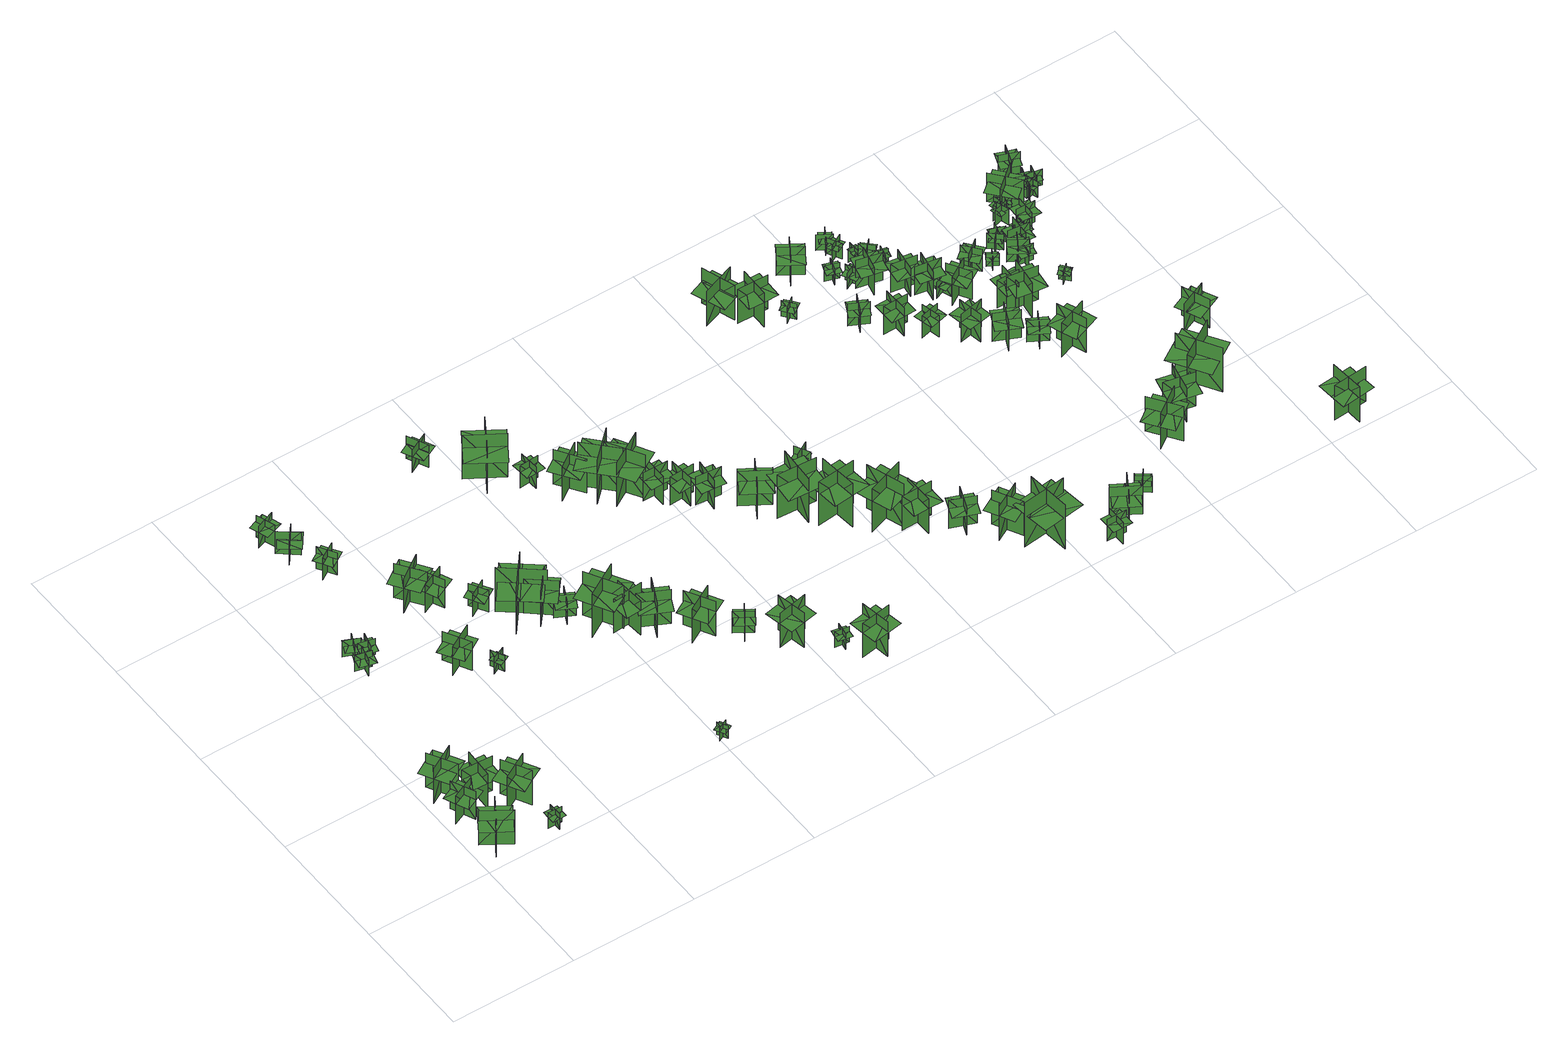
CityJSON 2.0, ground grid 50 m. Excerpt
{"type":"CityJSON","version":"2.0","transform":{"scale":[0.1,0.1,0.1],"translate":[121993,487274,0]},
"CityObjects":{
"tree1":{"type":"SolitaryVegetationObject","geometry":[{"type":"MultiSurface","lod":"1","boundaries":[[[0,1,2]],[[0,2,3]],[[4,5,6]],[[4,6,7]],[[8,9,10]],[[8,10,11]],[[8,11,12]],[[8,12,13]]]}]},
"tree2":{"type":"SolitaryVegetationObject","geometry":[{"type":"MultiSurface","lod":"1","boundaries":[[[14,15,16]],[[14,16,17]],[[18,19,20]],[[18,20,21]],[[22,23,24]],[[22,24,25]],[[22,25,26]],[[22,26,27]]]}]},
"tree3":{"type":"SolitaryVegetationObject","geometry":[{"type":"MultiSurface","lod":"1","boundaries":[[[28,29,30]],[[28,30,31]],[[32,33,34]],[[32,34,35]],[[36,37,38]],[[36,38,39]],[[36,39,40]],[[36,40,41]]]}]},
"tree4":{"type":"SolitaryVegetationObject","geometry":[{"type":"MultiSurface","lod":"1","boundaries":[[[42,43,44]],[[42,44,45]],[[46,47,48]],[[46,48,49]],[[50,51,52]],[[50,52,53]],[[50,53,54]],[[50,54,55]]]}]},
"tree5":{"type":"SolitaryVegetationObject","geometry":[{"type":"MultiSurface","lod":"1","boundaries":[[[56,57,58]],[[56,58,59]],[[60,61,62]],[[60,62,63]],[[64,65,66]],[[64,66,67]],[[64,67,68]],[[64,68,69]]]}]},
"tree6":{"type":"SolitaryVegetationObject","geometry":[{"type":"MultiSurface","lod":"1","boundaries":[[[70,71,72]],[[70,72,73]],[[74,75,76]],[[74,76,77]],[[78,79,80]],[[78,80,81]],[[78,81,82]],[[78,82,83]]]}]},
"tree7":{"type":"SolitaryVegetationObject","geometry":[{"type":"MultiSurface","lod":"1","boundaries":[[[84,85,86]],[[84,86,87]],[[88,89,90]],[[88,90,91]],[[92,93,94]],[[92,94,95]],[[92,95,96]],[[92,96,97]]]}]},
"tree8":{"type":"SolitaryVegetationObject","geometry":[{"type":"MultiSurface","lod":"1","boundaries":[[[98,99,100]],[[98,100,101]],[[102,103,104]],[[102,104,105]],[[106,107,108]],[[106,108,109]],[[106,109,110]],[[106,110,111]]]}]},
"tree9":{"type":"SolitaryVegetationObject","geometry":[{"type":"MultiSurface","lod":"1","boundaries":[[[112,113,114]],[[112,114,115]],[[116,117,118]],[[116,118,119]],[[120,121,122]],[[120,122,123]],[[120,123,124]],[[120,124,125]]]}]},
"tree10":{"type":"SolitaryVegetationObject","geometry":[{"type":"MultiSurface","lod":"1","boundaries":[[[126,127,128]],[[126,128,129]],[[130,131,132]],[[130,132,133]],[[134,135,136]],[[134,136,137]],[[134,137,138]],[[134,138,139]]]}]},
"tree11":{"type":"SolitaryVegetationObject","geometry":[{"type":"MultiSurface","lod":"1","boundaries":[[[140,141,142]],[[140,142,143]],[[144,145,146]],[[144,146,147]],[[148,149,150]],[[148,150,151]],[[148,151,152]],[[148,152,153]]]}]},
"tree12":{"type":"SolitaryVegetationObject","geometry":[{"type":"MultiSurface","lod":"1","boundaries":[[[154,155,156]],[[154,156,157]],[[158,159,160]],[[158,160,161]],[[162,163,164]],[[162,164,165]],[[162,165,166]],[[162,166,167]]]}]},
"tree13":{"type":"SolitaryVegetationObject","geometry":[{"type":"MultiSurface","lod":"1","boundaries":[[[168,169,170]],[[168,170,171]],[[172,173,174]],[[172,174,175]],[[176,177,178]],[[176,178,179]],[[176,179,180]],[[176,180,181]]]}]},
"tree14":{"type":"SolitaryVegetationObject","geometry":[{"type":"MultiSurface","lod":"1","boundaries":[[[182,183,184]],[[182,184,185]],[[186,187,188]],[[186,188,189]],[[190,191,192]],[[190,192,193]],[[190,193,194]],[[190,194,195]]]}]},
"tree15":{"type":"SolitaryVegetationObject","geometry":[{"type":"MultiSurface","lod":"1","boundaries":[[[196,197,198]],[[196,198,199]],[[200,201,202]],[[200,202,203]],[[204,205,206]],[[204,206,207]],[[204,207,208]],[[204,208,209]]]}]},
"tree16":{"type":"SolitaryVegetationObject","geometry":[{"type":"MultiSurface","lod":"1","boundaries":[[[210,211,212]],[[210,212,213]],[[214,215,216]],[[214,216,217]],[[218,219,220]],[[218,220,221]],[[218,221,222]],[[218,222,223]]]}]},
"tree17":{"type":"SolitaryVegetationObject","geometry":[{"type":"MultiSurface","lod":"1","boundaries":[[[224,225,226]],[[224,226,227]],[[228,229,230]],[[228,230,231]],[[232,233,234]],[[232,234,235]],[[232,235,236]],[[232,236,237]]]}]},
"tree18":{"type":"SolitaryVegetationObject","geometry":[{"type":"MultiSurface","lod":"1","boundaries":[[[238,239,240]],[[238,240,241]],[[242,243,244]],[[242,244,245]],[[246,247,248]],[[246,248,249]],[[246,249,250]],[[246,250,251]]]}]},
"tree19":{"type":"SolitaryVegetationObject","geometry":[{"type":"MultiSurface","lod":"1","boundaries":[[[252,253,254]],[[252,254,255]],[[256,257,258]],[[256,258,259]],[[260,261,262]],[[260,262,263]],[[260,263,264]],[[260,264,265]]]}]},
"tree20":{"type":"SolitaryVegetationObject","geometry":[{"type":"MultiSurface","lod":"1","boundaries":[[[266,267,268]],[[266,268,269]],[[270,271,272]],[[270,272,273]],[[274,275,276]],[[274,276,277]],[[274,277,278]],[[274,278,279]]]}]},
"tree21":{"type":"SolitaryVegetationObject","geometry":[{"type":"MultiSurface","lod":"1","boundaries":[[[280,281,282]],[[280,282,283]],[[284,285,286]],[[284,286,287]],[[288,289,290]],[[288,290,291]],[[288,291,292]],[[288,292,293]]]}]},
"tree22":{"type":"SolitaryVegetationObject","geometry":[{"type":"MultiSurface","lod":"1","boundaries":[[[294,295,296]],[[294,296,297]],[[298,299,300]],[[298,300,301]],[[302,303,304]],[[302,304,305]],[[302,305,306]],[[302,306,307]]]}]},
"tree23":{"type":"SolitaryVegetationObject","geometry":[{"type":"MultiSurface","lod":"1","boundaries":[[[308,309,310]],[[308,310,311]],[[312,313,314]],[[312,314,315]],[[316,317,318]],[[316,318,319]],[[316,319,320]],[[316,320,321]]]}]},
"tree24":{"type":"SolitaryVegetationObject","geometry":[{"type":"MultiSurface","lod":"1","boundaries":[[[322,323,324]],[[322,324,325]],[[326,327,328]],[[326,328,329]],[[330,331,332]],[[330,332,333]],[[330,333,334]],[[330,334,335]]]}]},
"tree25":{"type":"SolitaryVegetationObject","geometry":[{"type":"MultiSurface","lod":"1","boundaries":[[[336,337,338]],[[336,338,339]],[[340,341,342]],[[340,342,343]],[[344,345,346]],[[344,346,347]],[[344,347,348]],[[344,348,349]]]}]},
"tree26":{"type":"SolitaryVegetationObject","geometry":[{"type":"MultiSurface","lod":"1","boundaries":[[[350,351,352]],[[350,352,353]],[[354,355,356]],[[354,356,357]],[[358,359,360]],[[358,360,361]],[[358,361,362]],[[358,362,363]]]}]},
"tree27":{"type":"SolitaryVegetationObject","geometry":[{"type":"MultiSurface","lod":"1","boundaries":[[[364,365,366]],[[364,366,367]],[[368,369,370]],[[368,370,371]],[[372,373,374]],[[372,374,375]],[[372,375,376]],[[372,376,377]]]}]},
"tree28":{"type":"SolitaryVegetationObject","geometry":[{"type":"MultiSurface","lod":"1","boundaries":[[[378,379,380]],[[378,380,381]],[[382,383,384]],[[382,384,385]],[[386,387,388]],[[386,388,389]],[[386,389,390]],[[386,390,391]]]}]},
"tree29":{"type":"SolitaryVegetationObject","geometry":[{"type":"MultiSurface","lod":"1","boundaries":[[[392,393,394]],[[392,394,395]],[[396,397,398]],[[396,398,399]],[[400,401,402]],[[400,402,403]],[[400,403,404]],[[400,404,405]]]}]},
"tree30":{"type":"SolitaryVegetationObject","geometry":[{"type":"MultiSurface","lod":"1","boundaries":[[[406,407,408]],[[406,408,409]],[[410,411,412]],[[410,412,413]],[[414,415,416]],[[414,416,417]],[[414,417,418]],[[414,418,419]]]}]},
"tree31":{"type":"SolitaryVegetationObject","geometry":[{"type":"MultiSurface","lod":"1","boundaries":[[[420,421,422]],[[420,422,423]],[[424,425,426]],[[424,426,427]],[[428,429,430]],[[428,430,431]],[[428,431,432]],[[428,432,433]]]}]},
"tree32":{"type":"SolitaryVegetationObject","geometry":[{"type":"MultiSurface","lod":"1","boundaries":[[[434,435,436]],[[434,436,437]],[[438,439,440]],[[438,440,441]],[[442,443,444]],[[442,444,445]],[[442,445,446]],[[442,446,447]]]}]},
"tree33":{"type":"SolitaryVegetationObject","geometry":[{"type":"MultiSurface","lod":"1","boundaries":[[[448,449,450]],[[448,450,451]],[[452,453,454]],[[452,454,455]],[[456,457,458]],[[456,458,459]],[[456,459,460]],[[456,460,461]]]}]},
"tree34":{"type":"SolitaryVegetationObject","geometry":[{"type":"MultiSurface","lod":"1","boundaries":[[[462,463,464]],[[462,464,465]],[[466,467,468]],[[466,468,469]],[[470,471,472]],[[470,472,473]],[[470,473,474]],[[470,474,475]]]}]},
"tree35":{"type":"SolitaryVegetationObject","geometry":[{"type":"MultiSurface","lod":"1","boundaries":[[[476,477,478]],[[476,478,479]],[[480,481,482]],[[480,482,483]],[[484,485,486]],[[484,486,487]],[[484,487,488]],[[484,488,489]]]}]},
"tree36":{"type":"SolitaryVegetationObject","geometry":[{"type":"MultiSurface","lod":"1","boundaries":[[[490,491,492]],[[490,492,493]],[[494,495,496]],[[494,496,497]],[[498,499,500]],[[498,500,501]],[[498,501,502]],[[498,502,503]]]}]},
"tree37":{"type":"SolitaryVegetationObject","geometry":[{"type":"MultiSurface","lod":"1","boundaries":[[[504,505,506]],[[504,506,507]],[[508,509,510]],[[508,510,511]],[[512,513,514]],[[512,514,515]],[[512,515,516]],[[512,516,517]]]}]},
"tree38":{"type":"SolitaryVegetationObject","geometry":[{"type":"MultiSurface","lod":"1","boundaries":[[[518,519,520]],[[518,520,521]],[[522,523,524]],[[522,524,525]],[[526,527,528]],[[526,528,529]],[[526,529,530]],[[526,530,531]]]}]},
"tree39":{"type":"SolitaryVegetationObject","geometry":[{"type":"MultiSurface","lod":"1","boundaries":[[[532,533,534]],[[532,534,535]],[[536,537,538]],[[536,538,539]],[[540,541,542]],[[540,542,543]],[[540,543,544]],[[540,544,545]]]}]},
"tree40":{"type":"SolitaryVegetationObject","geometry":[{"type":"MultiSurface","lod":"1","boundaries":[[[546,547,548]],[[546,548,549]],[[550,551,552]],[[550,552,553]],[[554,555,556]],[[554,556,557]],[[554,557,558]],[[554,558,559]]]}]},
"tree41":{"type":"SolitaryVegetationObject","geometry":[{"type":"MultiSurface","lod":"1","boundaries":[[[560,561,562]],[[560,562,563]],[[564,565,566]],[[564,566,567]],[[568,569,570]],[[568,570,571]],[[568,571,572]],[[568,572,573]]]}]},
"tree42":{"type":"SolitaryVegetationObject","geometry":[{"type":"MultiSurface","lod":"1","boundaries":[[[574,575,576]],[[574,576,577]],[[578,579,580]],[[578,580,581]],[[582,583,584]],[[582,584,585]],[[582,585,586]],[[582,586,587]]]}]},
"tree43":{"type":"SolitaryVegetationObject","geometry":[{"type":"MultiSurface","lod":"1","boundaries":[[[588,589,590]],[[588,590,591]],[[592,593,594]],[[592,594,595]],[[596,597,598]],[[596,598,599]],[[596,599,600]],[[596,600,601]]]}]},
"tree44":{"type":"SolitaryVegetationObject","geometry":[{"type":"MultiSurface","lod":"1","boundaries":[[[602,603,604]],[[602,604,605]],[[606,607,608]],[[606,608,609]],[[610,611,612]],[[610,612,613]],[[610,613,614]],[[610,614,615]]]}]},
"tree45":{"type":"SolitaryVegetationObject","geometry":[{"type":"MultiSurface","lod":"1","boundaries":[[[616,617,618]],[[616,618,619]],[[620,621,622]],[[620,622,623]],[[624,625,626]],[[624,626,627]],[[624,627,628]],[[624,628,629]]]}]},
"tree46":{"type":"SolitaryVegetationObject","geometry":[{"type":"MultiSurface","lod":"1","boundaries":[[[630,631,632]],[[630,632,633]],[[634,635,636]],[[634,636,637]],[[638,639,640]],[[638,640,641]],[[638,641,642]],[[638,642,643]]]}]},
"tree47":{"type":"SolitaryVegetationObject","geometry":[{"type":"MultiSurface","lod":"1","boundaries":[[[644,645,646]],[[644,646,647]],[[648,649,650]],[[648,650,651]],[[652,653,654]],[[652,654,655]],[[652,655,656]],[[652,656,657]]]}]},
"tree48":{"type":"SolitaryVegetationObject","geometry":[{"type":"MultiSurface","lod":"1","boundaries":[[[658,659,660]],[[658,660,661]],[[662,663,664]],[[662,664,665]],[[666,667,668]],[[666,668,669]],[[666,669,670]],[[666,670,671]]]}]},
"tree49":{"type":"SolitaryVegetationObject","geometry":[{"type":"MultiSurface","lod":"1","boundaries":[[[672,673,674]],[[672,674,675]],[[676,677,678]],[[676,678,679]],[[680,681,682]],[[680,682,683]],[[680,683,684]],[[680,684,685]]]}]},
"tree50":{"type":"SolitaryVegetationObject","geometry":[{"type":"MultiSurface","lod":"1","boundaries":[[[686,687,688]],[[686,688,689]],[[690,691,692]],[[690,692,693]],[[694,695,696]],[[694,696,697]],[[694,697,698]],[[694,698,699]]]}]},
"tree51":{"type":"SolitaryVegetationObject","geometry":[{"type":"MultiSurface","lod":"1","boundaries":[[[700,701,702]],[[700,702,703]],[[704,705,706]],[[704,706,707]],[[708,709,710]],[[708,710,711]],[[708,711,712]],[[708,712,713]]]}]},
"tree52":{"type":"SolitaryVegetationObject","geometry":[{"type":"MultiSurface","lod":"1","boundaries":[[[714,715,716]],[[714,716,717]],[[718,719,720]],[[718,720,721]],[[722,723,724]],[[722,724,725]],[[722,725,726]],[[722,726,727]]]}]},
"tree53":{"type":"SolitaryVegetationObject","geometry":[{"type":"MultiSurface","lod":"1","boundaries":[[[728,729,730]],[[728,730,731]],[[732,733,734]],[[732,734,735]],[[736,737,738]],[[736,738,739]],[[736,739,740]],[[736,740,741]]]}]},
"tree54":{"type":"SolitaryVegetationObject","geometry":[{"type":"MultiSurface","lod":"1","boundaries":[[[742,743,744]],[[742,744,745]],[[746,747,748]],[[746,748,749]],[[750,751,752]],[[750,752,753]],[[750,753,754]],[[750,754,755]]]}]},
"tree55":{"type":"SolitaryVegetationObject","geometry":[{"type":"MultiSurface","lod":"1","boundaries":[[[756,757,758]],[[756,758,759]],[[760,761,762]],[[760,762,763]],[[764,765,766]],[[764,766,767]],[[764,767,768]],[[764,768,769]]]}]},
"tree56":{"type":"SolitaryVegetationObject","geometry":[{"type":"MultiSurface","lod":"1","boundaries":[[[770,771,772]],[[770,772,773]],[[774,775,776]],[[774,776,777]],[[778,779,780]],[[778,780,781]],[[778,781,782]],[[778,782,783]]]}]},
"tree57":{"type":"SolitaryVegetationObject","geometry":[{"type":"MultiSurface","lod":"1","boundaries":[[[784,785,786]],[[784,786,787]],[[788,789,790]],[[788,790,791]],[[792,793,794]],[[792,794,795]],[[792,795,796]],[[792,796,797]]]}]},
"tree58":{"type":"SolitaryVegetationObject","geometry":[{"type":"MultiSurface","lod":"1","boundaries":[[[798,799,800]],[[798,800,801]],[[802,803,804]],[[802,804,805]],[[806,807,808]],[[806,808,809]],[[806,809,810]],[[806,810,811]]]}]},
"tree59":{"type":"SolitaryVegetationObject","geometry":[{"type":"MultiSurface","lod":"1","boundaries":[[[812,813,814]],[[812,814,815]],[[816,817,818]],[[816,818,819]],[[820,821,822]],[[820,822,823]],[[820,823,824]],[[820,824,825]]]}]},
"tree60":{"type":"SolitaryVegetationObject","geometry":[{"type":"MultiSurface","lod":"1","boundaries":[[[826,827,828]],[[826,828,829]],[[830,831,832]],[[830,832,833]],[[834,835,836]],[[834,836,837]],[[834,837,838]],[[834,838,839]]]}]},
"tree61":{"type":"SolitaryVegetationObject","geometry":[{"type":"MultiSurface","lod":"1","boundaries":[[[840,841,842]],[[840,842,843]],[[844,845,846]],[[844,846,847]],[[848,849,850]],[[848,850,851]],[[848,851,852]],[[848,852,853]]]}]},
"tree62":{"type":"SolitaryVegetationObject","geometry":[{"type":"MultiSurface","lod":"1","boundaries":[[[854,855,856]],[[854,856,857]],[[858,859,860]],[[858,860,861]],[[862,863,864]],[[862,864,865]],[[862,866,867]],[[862,867,863]]]}]},
"tree63":{"type":"SolitaryVegetationObject","geometry":[{"type":"MultiSurface","lod":"1","boundaries":[[[868,869,870]],[[868,870,871]],[[872,873,874]],[[872,874,875]],[[876,877,878]],[[876,878,879]],[[876,880,881]],[[876,881,877]]]}]},
"tree64":{"type":"SolitaryVegetationObject","geometry":[{"type":"MultiSurface","lod":"1","boundaries":[[[882,883,884]],[[882,884,885]],[[886,887,888]],[[886,888,889]],[[890,891,892]],[[890,892,893]],[[890,893,894]],[[890,894,895]]]}]},
"tree65":{"type":"SolitaryVegetationObject","geometry":[{"type":"MultiSurface","lod":"1","boundaries":[[[896,897,898]],[[896,898,899]],[[900,901,902]],[[900,902,903]],[[904,905,906]],[[904,906,907]],[[904,907,908]],[[904,908,909]]]}]},
"tree66":{"type":"SolitaryVegetationObject","geometry":[{"type":"MultiSurface","lod":"1","boundaries":[[[910,911,912]],[[910,912,913]],[[914,915,916]],[[914,916,917]],[[918,919,920]],[[918,920,921]],[[918,921,922]],[[918,922,923]]]}]},
"tree67":{"type":"SolitaryVegetationObject","geometry":[{"type":"MultiSurface","lod":"1","boundaries":[[[924,925,926]],[[924,926,927]],[[928,929,930]],[[928,930,931]],[[932,933,934]],[[932,934,935]],[[932,935,936]],[[932,936,937]]]}]},
"tree68":{"type":"SolitaryVegetationObject","geometry":[{"type":"MultiSurface","lod":"1","boundaries":[[[938,939,940]],[[938,940,941]],[[942,943,944]],[[942,944,945]],[[946,947,948]],[[946,948,949]],[[946,949,950]],[[946,950,951]]]}]},
"tree69":{"type":"SolitaryVegetationObject","geometry":[{"type":"MultiSurface","lod":"1","boundaries":[[[952,953,954]],[[952,954,955]],[[956,957,958]],[[956,958,959]],[[960,961,962]],[[960,962,963]],[[960,963,964]],[[960,964,965]]]}]},
"tree70":{"type":"SolitaryVegetationObject","geometry":[{"type":"MultiSurface","lod":"1","boundaries":[[[966,967,968]],[[966,968,969]],[[970,971,972]],[[970,972,973]],[[974,975,976]],[[974,976,977]],[[974,977,978]],[[974,978,979]]]}]},
"tree71":{"type":"SolitaryVegetationObject","geometry":[{"type":"MultiSurface","lod":"1","boundaries":[[[980,981,982]],[[980,982,983]],[[984,985,986]],[[984,986,987]],[[988,989,990]],[[988,990,991]],[[988,991,992]],[[988,992,993]]]}]},
"tree72":{"type":"SolitaryVegetationObject","geometry":[{"type":"MultiSurface","lod":"1","boundaries":[[[994,995,996]],[[994,996,997]],[[998,999,1000]],[[998,1000,1001]],[[1002,1003,1004]],[[1002,1004,1005]],[[1002,1005,1006]],[[1002,1006,1007]]]}]},
"tree73":{"type":"SolitaryVegetationObject","geometry":[{"type":"MultiSurface","lod":"1","boundaries":[[[1008,1009,1010]],[[1008,1010,1011]],[[1012,1013,1014]],[[1012,1014,1015]],[[1016,1017,1018]],[[1016,1018,1019]],[[1016,1019,1020]],[[1016,1020,1021]]]}]},
"tree74":{"type":"SolitaryVegetationObject","geometry":[{"type":"MultiSurface","lod":"1","boundaries":[[[1022,1023,1024]],[[1022,1024,1025]],[[1026,1027,1028]],[[1026,1028,1029]],[[1030,1031,1032]],[[1030,1032,1033]],[[1030,1033,1034]],[[1030,1034,1035]]]}]},
"tree75":{"type":"SolitaryVegetationObject","geometry":[{"type":"MultiSurface","lod":"1","boundaries":[[[1036,1037,1038]],[[1036,1038,1039]],[[1040,1041,1042]],[[1040,1042,1043]],[[1044,1045,1046]],[[1044,1046,1047]],[[1044,1047,1048]],[[1044,1048,1049]]]}]},
"tree76":{"type":"SolitaryVegetationObject","geometry":[{"type":"MultiSurface","lod":"1","boundaries":[[[1050,1051,1052]],[[1050,1052,1053]],[[1054,1055,1056]],[[1054,1056,1057]],[[1058,1059,1060]],[[1058,1060,1061]],[[1058,1061,1062]],[[1058,1062,1063]]]}]},
"tree77":{"type":"SolitaryVegetationObject","geometry":[{"type":"MultiSurface","lod":"1","boundaries":[[[1064,1065,1066]],[[1064,1066,1067]],[[1068,1069,1070]],[[1068,1070,1071]],[[1072,1073,1074]],[[1072,1074,1075]],[[1072,1075,1076]],[[1072,1076,1077]]]}]},
"tree78":{"type":"SolitaryVegetationObject","geometry":[{"type":"MultiSurface","lod":"1","boundaries":[[[1078,1079,1080]],[[1078,1080,1081]],[[1082,1083,1084]],[[1082,1084,1085]],[[1086,1087,1088]],[[1086,1088,1089]],[[1086,1089,1090]],[[1086,1090,1091]]]}]},
"tree79":{"type":"SolitaryVegetationObject","geometry":[{"type":"MultiSurface","lod":"1","boundaries":[[[1092,1093,1094]],[[1092,1094,1095]],[[1096,1097,1098]],[[1096,1098,1099]],[[1100,1101,1102]],[[1100,1102,1103]],[[1100,1103,1104]],[[1100,1104,1105]]]}]},
"tree80":{"type":"SolitaryVegetationObject","geometry":[{"type":"MultiSurface","lod":"1","boundaries":[[[1106,1107,1108]],[[1106,1108,1109]],[[1110,1111,1112]],[[1110,1112,1113]],[[1114,1115,1116]],[[1114,1116,1117]],[[1114,1117,1118]],[[1114,1118,1119]]]}]},
"tree81":{"type":"SolitaryVegetationObject","geometry":[{"type":"MultiSurface","lod":"1","boundaries":[[[1120,1121,1122]],[[1120,1122,1123]],[[1124,1125,1126]],[[1124,1126,1127]],[[1128,1129,1130]],[[1128,1130,1131]],[[1128,1131,1132]],[[1128,1132,1133]]]}]},
"tree82":{"type":"SolitaryVegetationObject","geometry":[{"type":"MultiSurface","lod":"1","boundaries":[[[1134,1135,1136]],[[1134,1136,1137]],[[1138,1139,1140]],[[1138,1140,1141]],[[1142,1143,1144]],[[1142,1144,1145]],[[1142,1145,1146]],[[1142,1146,1147]]]}]},
"tree83":{"type":"SolitaryVegetationObject","geometry":[{"type":"MultiSurface","lod":"1","boundaries":[[[1148,1149,1150]],[[1148,1150,1151]],[[1152,1153,1154]],[[1152,1154,1155]],[[1156,1157,1158]],[[1156,1158,1159]],[[1156,1159,1160]],[[1156,1160,1161]]]}]},
"tree84":{"type":"SolitaryVegetationObject","geometry":[{"type":"MultiSurface","lod":"1","boundaries":[[[1162,1163,1164]],[[1162,1164,1165]],[[1166,1167,1168]],[[1166,1168,1169]],[[1170,1171,1172]],[[1170,1172,1173]],[[1170,1173,1174]],[[1170,1174,1175]]]}]},
"tree85":{"type":"SolitaryVegetationObject","geometry":[{"type":"MultiSurface","lod":"1","boundaries":[[[1176,1177,1178]],[[1176,1178,1179]],[[1180,1181,1182]],[[1180,1182,1183]],[[1184,1185,1186]],[[1184,1186,1187]],[[1184,1187,1188]],[[1184,1188,1189]]]}]},
"tree86":{"type":"SolitaryVegetationObject","geometry":[{"type":"MultiSurface","lod":"1","boundaries":[[[1190,1191,1192]],[[1190,1192,1193]],[[1194,1195,1196]],[[1194,1196,1197]],[[1198,1199,1200]],[[1198,1200,1201]],[[1198,1201,1202]],[[1198,1202,1203]]]}]},
"tree87":{"type":"SolitaryVegetationObject","geometry":[{"type":"MultiSurface","lod":"1","boundaries":[[[1204,1205,1206]],[[1204,1206,1207]],[[1208,1209,1210]],[[1208,1210,1211]],[[1212,1213,1214]],[[1212,1214,1215]],[[1212,1215,1216]],[[1212,1216,1217]]]}]},
"tree88":{"type":"SolitaryVegetationObject","geometry":[{"type":"MultiSurface","lod":"1","boundaries":[[[1218,1219,1220]],[[1218,1220,1221]],[[1222,1223,1224]],[[1222,1224,1225]],[[1226,1227,1228]],[[1226,1228,1229]],[[1226,1229,1230]],[[1226,1230,1231]]]}]},
"tree89":{"type":"SolitaryVegetationObject","geometry":[{"type":"MultiSurface","lod":"1","boundaries":[[[1232,1233,1234]],[[1232,1234,1235]],[[1236,1237,1238]],[[1236,1238,1239]],[[1240,1241,1242]],[[1240,1242,1243]],[[1240,1243,1244]],[[1240,1244,1245]]]}]},
"tree90":{"type":"SolitaryVegetationObject","geometry":[{"type":"MultiSurface","lod":"1","boundaries":[[[1246,1247,1248]],[[1246,1248,1249]],[[1250,1251,1252]],[[1250,1252,1253]],[[1254,1255,1256]],[[1254,1256,1257]],[[1254,1257,1258]],[[1254,1258,1259]]]}]},
"tree91":{"type":"SolitaryVegetationObject","geometry":[{"type":"MultiSurface","lod":"1","boundaries":[[[1260,1261,1262]],[[1260,1262,1263]],[[1264,1265,1266]],[[1264,1266,1267]],[[1268,1269,1270]],[[1268,1270,1271]],[[1268,1271,1272]],[[1268,1272,1273]]]}]},
"tree92":{"type":"SolitaryVegetationObject","geometry":[{"type":"MultiSurface","lod":"1","boundaries":[[[1274,1275,1276]],[[1274,1276,1277]],[[1278,1279,1280]],[[1278,1280,1281]],[[1282,1283,1284]],[[1282,1284,1285]],[[1282,1285,1286]],[[1282,1286,1287]]]}]},
"tree93":{"type":"SolitaryVegetationObject","geometry":[{"type":"MultiSurface","lod":"1","boundaries":[[[1288,1289,1290]],[[1288,1290,1291]],[[1292,1293,1294]],[[1292,1294,1295]],[[1296,1297,1298]],[[1296,1298,1299]],[[1296,1299,1300]],[[1296,1300,1301]]]}]},
"tree94":{"type":"SolitaryVegetationObject","geometry":[{"type":"MultiSurface","lod":"1","boundaries":[[[1302,1303,1304]],[[1302,1304,1305]],[[1306,1307,1308]],[[1306,1308,1309]],[[1310,1311,1312]],[[1310,1312,1313]],[[1310,1313,1314]],[[1310,1314,1315]]]}]},
"tree95":{"type":"SolitaryVegetationObject","geometry":[{"type":"MultiSurface","lod":"1","boundaries":[[[1316,1317,1318]],[[1316,1318,1319]],[[1320,1321,1322]],[[1320,1322,1323]],[[1324,1325,1326]],[[1324,1326,1327]],[[1324,1327,1328]],[[1324,1328,1329]]]}]},
"tree96":{"type":"SolitaryVegetationObject","geometry":[{"type":"MultiSurface","lod":"1","boundaries":[[[1330,1331,1332]],[[1330,1332,1333]],[[1334,1335,1336]],[[1334,1336,1337]],[[1338,1339,1340]],[[1338,1340,1341]],[[1338,1341,1342]],[[1338,1342,1343]]]}]},
"tree97":{"type":"SolitaryVegetationObject","geometry":[{"type":"MultiSurface","lod":"1","boundaries":[[[1344,1345,1346]],[[1344,1346,1347]],[[1348,1349,1350]],[[1348,1350,1351]],[[1352,1353,1354]],[[1352,1354,1355]],[[1352,1355,1356]],[[1352,1356,1357]]]}]},
"tree98":{"type":"SolitaryVegetationObject","geometry":[{"type":"MultiSurface","lod":"1","boundaries":[[[1358,1359,1360]],[[1358,1360,1361]],[[1362,1363,1364]],[[1362,1364,1330]],[[1365,1366,1367]],[[1365,1367,1368]],[[1365,1368,1369]],[[1365,1369,1370]]]}]},
"tree99":{"type":"SolitaryVegetationObject","geometry":[{"type":"MultiSurface","lod":"1","boundaries":[[[1371,1372,1373]],[[1371,1373,1374]],[[1375,1376,1377]],[[1375,1377,1378]],[[1379,1380,1381]],[[1379,1381,1382]],[[1379,1382,1383]],[[1379,1383,1384]]]}]},
"tree100":{"type":"SolitaryVegetationObject","geometry":[{"type":"MultiSurface","lod":"1","boundaries":[[[1385,1386,1387]],[[1385,1387,1388]],[[1389,1390,1391]],[[1389,1391,1392]],[[1393,1394,1395]],[[1393,1395,1396]],[[1393,1396,1397]],[[1393,1397,1398]]]}]},
"tree101":{"type":"SolitaryVegetationObject","geometry":[{"type":"MultiSurface","lod":"1","boundaries":[[[1399,1400,1401]],[[1399,1401,1402]],[[1403,1404,1405]],[[1403,1405,1406]],[[1407,1408,1409]],[[1407,1409,1410]],[[1407,1410,1411]],[[1407,1411,1412]]]}]}
},
"vertices":[
[42,121,16],[145,56,16],[145,56,185],[42,121,185],[59,42,16],[125,145,16],[125,145,185],[59,42,185],[59,42,138],[111,10,138],[176,112,138],[125,145,138],[73,178,138],[8,75,138],
[97,220,24],[56,311,24],[56,311,162],[97,220,162],[120,282,24],[30,241,24],[30,241,162],[120,282,162],[120,282,124],[100,327,124],[9,286,124],[30,241,124],[51,195,124],[141,237,124],
[52,450,12],[112,344,12],[112,344,182],[52,450,182],[30,372,12],[136,432,12],[136,432,182],[30,372,182],[30,372,134],[60,319,134],[166,379,134],[136,432,134],[106,485,134],[0,425,134],
[230,312,8],[108,318,8],[108,318,178],[230,312,178],[176,372,8],[170,251,8],[170,251,178],[176,372,178],[176,372,130],[115,375,130],[109,254,130],[170,251,130],[230,248,130],[236,369,130],
[305,17,23],[305,73,23],[305,73,100],[305,17,100],[331,43,23],[276,43,23],[276,43,100],[331,43,100],[331,43,78],[331,71,78],[276,71,78],[276,43,78],[276,15,78],[331,16,78],
[319,257,14],[213,197,14],[213,197,183],[319,257,183],[241,279,14],[300,173,14],[300,173,183],[241,279,183],[241,279,136],[188,250,136],[247,143,136],[300,173,136],[354,203,136],[294,309,136],
[219,1007,24],[158,1022,24],[158,1022,104],[219,1007,104],[199,1040,24],[199,1040,104],[184,978,104],[184,978,24],[199,1040,76],[166,1048,76],[151,986,76],[184,978,76],[217,970,76],[232,1031,76],
[222,1079,21],[164,1104,21],[164,1104,101],[222,1079,101],[208,1115,21],[208,1115,101],[183,1057,101],[183,1057,21],[208,1115,73],[177,1128,73],[152,1071,73],[183,1057,73],[214,1043,73],[239,1101,73],
[227,1027,23],[243,1088,23],[243,1088,103],[227,1027,103],[261,1047,23],[261,1047,103],[199,1062,103],[199,1062,23],[261,1047,75],[269,1080,75],[208,1095,75],[199,1062,75],[191,1029,75],[252,1014,75],
[521,875,20],[423,819,20],[423,819,161],[521,875,161],[434,898,20],[491,800,20],[491,800,161],[434,898,161],[511,879,116],[484,923,116],[387,865,116],[414,820,116],[441,775,116],[538,834,116],
[256,1632,18],[325,1577,18],[325,1577,128],[256,1632,128],[264,1562,18],[319,1631,18],[319,1631,128],[264,1562,128],[256,1623,93],[232,1591,93],[302,1538,93],[326,1570,93],[351,1602,93],[281,1656,93],
[247,1734,17],[274,1661,17],[274,1661,125],[247,1734,125],[225,1687,17],[298,1714,17],[298,1714,125],[225,1687,125],[225,1687,94],[238,1651,94],[311,1677,94],[298,1714,94],[284,1750,94],[212,1723,94],
[369,1427,23],[328,1492,23],[328,1492,131],[369,1427,131],[381,1477,23],[315,1436,23],[315,1436,131],[381,1477,131],[381,1477,101],[361,1510,101],[295,1469,101],[315,1436,101],[335,1403,101],[401,1444,101],
[541,743,21],[594,768,21],[594,768,99],[541,743,99],[576,731,21],[576,731,99],[552,783,99],[552,783,21],[576,731,75],[598,741,75],[579,783,75],[557,773,75],[535,763,75],[555,721,75],
[466,1231,22],[536,1132,22],[536,1132,191],[466,1231,191],[452,1151,22],[552,1221,22],[552,1221,191],[452,1151,191],[452,1151,144],[487,1102,144],[587,1172,144],[552,1221,144],[517,1271,144],[417,1201,144],
[580,1092,21],[538,1182,21],[538,1182,159],[580,1092,159],[604,1154,21],[513,1112,21],[513,1112,159],[604,1154,159],[604,1154,121],[583,1199,121],[492,1157,121],[513,1112,121],[534,1067,121],[624,1109,121],
[703,1044,19],[636,1005,19],[636,1005,127],[703,1044,127],[653,1057,19],[693,991,19],[693,991,127],[653,1057,127],[653,1057,96],[620,1037,96],[659,971,96],[693,991,96],[726,1011,96],[686,1077,96],
[1017,36,25],[996,74,25],[996,74,86],[1017,36,86],[1026,64,25],[987,43,25],[987,43,86],[1026,64,86],[1026,64,69],[1015,83,69],[976,62,69],[987,43,69],[998,23,69],[1036,44,69],
[711,855,18],[822,992,18],[822,992,238],[711,855,238],[851,870,18],[713,981,18],[713,981,238],[851,870,238],[728,856,167],[792,806,167],[900,945,167],[836,995,167],[772,1045,167],[664,906,167],
[799,834,21],[878,926,21],[878,926,190],[799,834,190],[880,840,21],[787,919,21],[787,919,190],[880,840,190],[880,840,143],[919,886,143],[827,965,143],[787,919,143],[748,872,143],[840,793,143],
[877,789,22],[912,859,22],[912,859,130],[877,789,130],[926,805,22],[857,840,22],[857,840,130],[926,805,130],[926,805,99],[943,840,99],[874,875,99],[857,840,99],[840,805,99],[909,771,99],
[1047,771,19],[913,693,19],[913,693,234],[1047,771,234],[947,798,19],[1025,664,19],[1025,664,234],[947,798,234],[947,798,174],[880,759,174],[958,625,174],[1025,664,174],[1092,703,174],[1014,837,174],
[1106,676,20],[984,666,20],[984,666,189],[1106,676,189],[1044,729,20],[1054,607,20],[1054,607,189],[1044,729,189],[1044,729,142],[983,723,142],[994,602,142],[1054,607,142],[1115,613,142],[1105,734,142],
[1094,566,19],[1147,676,19],[1147,676,188],[1094,566,188],[1171,592,19],[1061,645,19],[1061,645,188],[1171,592,188],[1171,592,141],[1198,647,141],[1088,700,141],[1061,645,141],[1035,590,141],[1145,538,141],
[1261,458,19],[1201,564,19],[1201,564,188],[1261,458,188],[1283,536,19],[1177,476,19],[1177,476,188],[1283,536,188],[1283,536,141],[1254,589,141],[1147,529,141],[1177,476,141],[1207,423,141],[1313,483,141],
[874,1739,22],[913,1660,22],[913,1660,132],[874,1739,132],[852,1673,22],[931,1712,22],[931,1712,132],[852,1673,132],[871,1732,97],[835,1713,97],[875,1635,97],[911,1653,97],[947,1672,97],[907,1750,97],
[1377,390,23],[1312,433,23],[1312,433,131],[1377,390,131],[1367,440,23],[1324,376,23],[1324,376,131],[1367,440,131],[1367,440,101],[1335,462,101],[1292,398,101],[1324,376,101],[1356,355,101],[1399,419,101],
[1007,1448,19],[1089,1579,19],[1089,1579,235],[1007,1448,235],[1108,1471,19],[976,1553,19],[976,1553,235],[1108,1471,235],[1108,1471,174],[1149,1536,174],[1018,1619,174],[976,1553,174],[935,1488,174],[1066,1405,174],
[1410,288,18],[1529,311,18],[1529,311,187],[1410,288,187],[1477,242,18],[1454,361,18],[1454,361,187],[1477,242,187],[1477,242,140],[1536,253,140],[1513,373,140],[1454,361,140],[1394,350,140],[1417,230,140],
[1155,1370,21],[1150,1448,21],[1150,1448,129],[1155,1370,129],[1190,1409,21],[1112,1404,21],[1112,1404,129],[1190,1409,129],[1190,1409,99],[1187,1448,99],[1110,1443,99],[1112,1404,99],[1115,1365,99],[1192,1370,99],
[1585,148,22],[1594,203,22],[1594,203,99],[1585,148,99],[1615,170,22],[1560,178,22],[1560,178,99],[1615,170,99],[1615,170,77],[1619,197,77],[1565,205,77],[1560,178,77],[1556,151,77],[1611,142,77],
[1298,1344,15],[1198,1275,15],[1198,1275,185],[1298,1344,185],[1218,1359,15],[1287,1259,15],[1287,1259,185],[1218,1359,185],[1218,1359,137],[1168,1325,137],[1237,1224,137],[1287,1259,137],[1337,1293,137],[1269,1394,137],
[1686,43,19],[1666,163,19],[1666,163,188],[1686,43,188],[1734,108,19],[1613,88,19],[1613,88,188],[1734,108,188],[1734,108,141],[1724,168,141],[1604,148,141],[1613,88,141],[1623,28,141],[1744,48,141],
[1284,1193,19],[1397,1299,19],[1397,1299,235],[1284,1193,235],[1387,1189,19],[1281,1302,19],[1281,1302,235],[1387,1189,235],[1387,1189,174],[1444,1242,174],[1338,1355,174],[1281,1302,174],[1225,1249,174],[1331,1136,174],
[1334,1148,17],[1468,1226,17],[1468,1226,233],[1334,1148,233],[1434,1121,17],[1356,1255,17],[1356,1255,233],[1434,1121,233],[1434,1121,172],[1501,1160,172],[1424,1294,172],[1356,1255,172],[1289,1216,172],[1367,1082,172],
[1468,1161,18],[1468,1062,18],[1468,1062,157],[1468,1161,157],[1421,1115,18],[1520,1115,18],[1520,1115,157],[1421,1115,157],[1421,1115,118],[1421,1065,118],[1520,1065,118],[1520,1115,118],[1520,1165,118],[1420,1164,118],
[1542,1005,16],[1535,1105,16],[1535,1105,155],[1542,1005,155],[1586,1055,16],[1487,1048,16],[1487,1048,155],[1586,1055,155],[1586,1055,116],[1582,1105,116],[1483,1098,116],[1487,1048,116],[1490,998,116],[1590,1006,116],
[1557,999,18],[1656,989,18],[1656,989,157],[1557,999,157],[1599,947,18],[1609,1047,18],[1609,1047,157],[1599,947,157],[1599,947,118],[1648,943,118],[1658,1042,118],[1609,1047,118],[1559,1051,118],[1549,952,118],
[1773,850,18],[1670,914,18],[1670,914,188],[1773,850,188],[1755,929,18],[1691,825,18],[1691,825,188],[1755,929,188],[1755,929,140],[1703,961,140],[1640,857,140],[1691,825,140],[1743,793,140],[1807,897,140],
[1826,712,16],[1835,866,16],[1835,866,231],[1826,712,231],[1904,780,16],[1749,789,16],[1749,789,231],[1904,780,231],[1904,780,171],[1908,857,171],[1754,866,171],[1749,789,171],[1744,712,171],[1899,702,171],
[2001,698,15],[1847,682,15],[1847,682,230],[2001,698,230],[1921,764,15],[1937,610,15],[1937,610,230],[1921,764,230],[1921,764,170],[1844,756,170],[1860,602,170],[1937,610,170],[2014,618,170],[1998,772,170],
[1929,947,19],[1960,892,19],[1960,892,128],[1929,947,128],[1918,907,19],[1918,907,128],[1973,938,128],[1973,938,19],[1920,908,93],[1933,885,93],[1977,910,93],[1964,933,93],[1951,956,93],[1907,931,93],
[2079,510,14],[2028,656,14],[2028,656,229],[2079,510,229],[2124,603,14],[1978,552,14],[1978,552,229],[2124,603,229],[2124,603,169],[2099,676,169],[1952,625,169],[1978,552,169],[2004,479,169],[2150,530,169],
[2188,502,14],[2066,501,14],[2066,501,183],[2188,502,183],[2131,559,14],[2132,438,14],[2132,438,183],[2131,559,183],[2131,559,136],[2070,559,136],[2071,437,136],[2132,438,136],[2192,438,136],[2192,560,136],
[2233,356,14],[2269,449,14],[2269,449,152],[2233,356,152],[2294,382,14],[2201,418,14],[2201,418,152],[2294,382,152],[2294,382,113],[2312,429,113],[2219,465,113],[2201,418,113],[2183,372,113],[2276,336,113],
[2330,346,19],[2388,240,19],[2388,240,188],[2330,346,188],[2307,269,19],[2413,327,19],[2413,327,188],[2307,269,188],[2307,269,140],[2336,215,140],[2442,274,140],[2413,327,140],[2384,381,140],[2277,322,140],
[2358,192,21],[2533,212,21],[2533,212,240],[2358,192,240],[2467,105,21],[2447,280,21],[2447,280,240],[2467,105,240],[2370,181,169],[2381,100,169],[2555,124,169],[2545,204,169],[2534,285,169],[2359,261,169],
[2113,1756,23],[2159,1626,23],[2159,1626,195],[2113,1756,195],[2066,1657,23],[2196,1704,23],[2196,1704,195],[2066,1657,195],[2106,1745,140],[2046,1722,140],[2095,1593,140],[2155,1616,140],[2215,1638,140],[2166,1768,140],
[2640,88,23],[2640,10,23],[2640,10,131],[2640,88,131],[2604,52,23],[2681,51,23],[2681,51,131],[2604,52,131],[2604,52,100],[2603,13,100],[2681,13,100],[2681,51,100],[2681,90,100],[2604,90,100],
[2281,1604,23],[2159,1606,23],[2159,1606,192],[2281,1604,192],[2225,1663,23],[2223,1541,23],[2223,1541,192],[2225,1663,192],[2225,1663,145],[2164,1664,145],[2162,1542,145],[2223,1541,145],[2283,1540,145],[2286,1662,145],
[2769,172,17],[2711,75,17],[2711,75,158],[2769,172,158],[2681,150,17],[2779,92,17],[2779,92,158],[2681,150,158],[2758,170,112],[2713,196,112],[2656,98,112],[2702,72,112],[2747,46,112],[2804,144,112],
[2332,1504,27],[2298,1547,27],[2298,1547,104],[2332,1504,104],[2336,1540,27],[2293,1506,27],[2293,1506,104],[2336,1540,104],[2336,1540,83],[2319,1562,83],[2276,1528,83],[2293,1506,83],[2310,1484,83],[2353,1518,83],
[2812,187,22],[2859,151,22],[2859,151,104],[2812,187,104],[2817,148,22],[2853,195,22],[2853,195,104],[2817,148,104],[2817,148,81],[2841,130,81],[2876,177,81],[2853,195,81],[2829,213,81],[2794,165,81],
[2458,1381,24],[2527,1347,24],[2527,1347,132],[2458,1381,132],[2474,1332,24],[2509,1402,24],[2509,1402,132],[2474,1332,132],[2474,1332,101],[2509,1315,101],[2543,1384,101],[2509,1402,101],[2474,1419,101],[2439,1350,101],
[2457,1728,25],[2405,1644,25],[2405,1644,164],[2457,1728,164],[2393,1713,25],[2477,1661,25],[2477,1661,164],[2393,1713,164],[2393,1713,125],[2366,1671,125],[2451,1618,125],[2477,1661,125],[2504,1703,125],[2419,1756,125],
[2588,1233,23],[2586,1333,23],[2586,1333,162],[2588,1233,162],[2634,1281,23],[2535,1279,23],[2535,1279,162],[2634,1281,162],[2634,1281,123],[2633,1330,123],[2534,1328,123],[2535,1279,123],[2536,1229,123],[2635,1231,123],
[2530,1563,25],[2548,1615,25],[2548,1615,102],[2530,1563,102],[2563,1579,25],[2511,1596,25],[2511,1596,102],[2563,1579,102],[2563,1579,81],[2572,1605,81],[2520,1623,81],[2511,1596,81],[2502,1570,81],[2555,1553,81],
[2707,1206,27],[2631,1188,27],[2631,1188,135],[2707,1206,135],[2663,1233,27],[2681,1158,27],[2681,1158,135],[2663,1233,135],[2663,1233,105],[2625,1225,105],[2643,1149,105],[2681,1158,105],[2718,1167,105],[2701,1242,105],
[2555,1524,23],[2612,1551,23],[2612,1551,101],[2555,1524,101],[2602,1507,23],[2575,1564,23],[2575,1564,101],[2602,1507,101],[2560,1522,76],[2573,1495,76],[2629,1523,76],[2617,1549,76],[2604,1575,76],[2547,1548,76],
[2637,1545,23],[2615,1448,23],[2615,1448,161],[2637,1545,161],[2581,1510,23],[2678,1489,23],[2678,1489,161],[2581,1510,161],[2581,1510,122],[2570,1461,122],[2667,1440,122],[2678,1489,122],[2689,1537,122],[2592,1559,122],
[2730,1098,24],[2827,1116,24],[2827,1116,162],[2730,1098,162],[2784,1060,24],[2766,1158,24],[2766,1158,162],[2784,1060,162],[2784,1060,124],[2833,1069,124],[2815,1167,124],[2766,1158,124],[2717,1149,124],[2735,1051,124],
[2644,1695,13],[2592,1666,13],[2592,1666,91],[2644,1695,91],[2599,1708,13],[2627,1656,13],[2627,1656,91],[2599,1708,91],[2639,1692,71],[2592,1666,71],[2603,1646,71],[2651,1672,71],[2628,1713,71],[2581,1687,71],
[2623,1755,10],[2593,1704,10],[2593,1704,88],[2623,1755,88],[2578,1743,10],[2629,1713,10],[2629,1713,88],[2578,1743,88],[2620,1751,68],[2593,1704,68],[2613,1692,68],[2641,1739,68],[2600,1763,68],[2573,1716,68],
[2713,1372,23],[2728,1470,23],[2728,1470,161],[2713,1372,161],[2767,1411,23],[2668,1426,23],[2668,1426,161],[2767,1411,161],[2767,1411,122],[2774,1460,122],[2676,1475,122],[2668,1426,122],[2661,1376,122],[2759,1362,122],
[2661,1611,13],[2660,1657,13],[2660,1657,75],[2661,1611,75],[2681,1632,13],[2681,1632,75],[2635,1632,75],[2635,1632,13],[2681,1632,56],[2681,1652,56],[2644,1651,56],[2644,1632,56],[2644,1612,56],[2681,1613,56],
[3116,385,18],[3003,305,18],[3003,305,190],[3116,385,190],[3007,403,18],[3087,290,18],[3087,290,190],[3007,403,190],[3103,388,135],[3065,439,135],[2954,358,135],[2991,306,135],[3029,254,135],[3141,336,135],
[2882,1063,23],[2839,973,23],[2839,973,161],[2882,1063,161],[2820,1041,23],[2910,999,23],[2910,999,161],[2820,1041,161],[2820,1041,123],[2798,997,123],[2888,954,123],[2910,999,123],[2931,1044,123],[2841,1086,123],
[2713,1580,12],[2670,1621,12],[2670,1621,94],[2713,1580,94],[2712,1620,12],[2671,1577,12],[2671,1577,94],[2712,1620,94],[2712,1620,71],[2690,1640,71],[2650,1597,71],[2671,1577,71],[2693,1556,71],[2733,1599,71],
[2728,1370,22],[2827,1354,22],[2827,1354,161],[2728,1370,161],[2767,1316,22],[2783,1414,22],[2783,1414,161],[2767,1316,161],[2767,1316,122],[2816,1308,122],[2832,1406,122],[2783,1414,122],[2734,1422,122],[2718,1324,122],
[2751,1560,13],[2708,1571,13],[2708,1571,74],[2751,1560,74],[2736,1585,13],[2725,1542,13],[2725,1542,74],[2736,1585,74],[2736,1585,57],[2715,1591,57],[2704,1548,57],[2725,1542,57],[2747,1537,57],[2758,1580,57],
[2779,1313,24],[2838,1336,24],[2838,1336,102],[2779,1313,102],[2825,1293,24],[2802,1352,24],[2802,1352,102],[2825,1293,102],[2785,1310,77],[2796,1283,77],[2854,1308,77],[2843,1335,77],[2831,1361,77],[2773,1337,77],
[2929,916,27],[2967,983,27],[2967,983,135],[2929,916,135],[2979,929,27],[2911,967,27],[2911,967,135],[2979,929,135],[2979,929,104],[2998,963,104],[2930,1001,104],[2911,967,104],[2892,933,104],[2960,895,104],
[2890,1310,22],[2805,1258,22],[2805,1258,160],[2890,1310,160],[2826,1326,22],[2877,1241,22],[2877,1241,160],[2826,1326,160],[2826,1326,121],[2783,1300,121],[2835,1215,121],[2877,1241,121],[2920,1267,121],[2868,1352,121],
[3145,354,22],[3169,473,22],[3169,473,191],[3145,354,191],[3213,398,22],[3093,422,22],[3093,422,191],[3213,398,191],[3213,398,144],[3225,458,144],[3106,482,144],[3093,422,144],[3081,363,144],[3200,338,144],
[3051,814,24],[3008,928,24],[3008,928,193],[3051,814,193],[3085,888,24],[2971,845,24],[2971,845,193],[3085,888,193],[3085,888,146],[3064,945,146],[2950,902,146],[2971,845,146],[2993,788,146],[3106,831,146],
[3022,1157,24],[2922,1157,24],[2922,1157,162],[3022,1157,162],[2975,1204,24],[2975,1105,24],[2975,1105,162],[2975,1204,162],[2975,1204,123],[2925,1204,123],[2926,1104,123],[2975,1105,123],[3025,1105,123],[3025,1205,123],
[3062,1114,19],[2942,1130,19],[2942,1130,189],[3062,1114,189],[3013,1179,19],[2997,1058,19],[2997,1058,189],[3013,1179,189],[3013,1179,141],[2953,1187,141],[2937,1066,141],[2997,1058,141],[3058,1050,141],[3074,1171,141],
[2935,1345,9],[2996,1393,9],[2996,1393,117],[2935,1345,117],[2987,1339,9],[2938,1399,9],[2938,1399,117],[2987,1339,117],[2987,1339,87],[3017,1363,87],[2968,1423,87],[2938,1399,87],[2908,1375,87],[2956,1314,87],
[3324,395,26],[3230,544,26],[3230,544,245],[3324,395,245],[3355,531,26],[3206,438,26],[3206,438,245],[3355,531,245],[3328,411,175],[3397,455,175],[3301,602,175],[3232,558,175],[3164,514,175],[3260,366,175],
[3009,1348,13],[3047,1325,13],[3047,1325,74],[3009,1348,74],[3016,1320,13],[3039,1357,13],[3039,1357,74],[3016,1320,74],[3016,1320,57],[3035,1308,57],[3058,1345,57],[3039,1357,57],[3020,1369,57],[2997,1331,57],
[3101,1375,14],[3057,1414,14],[3057,1414,92],[3101,1375,92],[3099,1412,14],[3099,1412,92],[3059,1369,92],[3059,1369,14],[3099,1412,67],[3081,1428,67],[3049,1394,67],[3067,1377,67],[3085,1361,67],[3116,1395,67],
[3130,1339,10],[3090,1273,10],[3090,1273,118],[3130,1339,118],[3080,1327,10],[3146,1287,10],[3146,1287,118],[3080,1327,118],[3080,1327,87],[3060,1294,87],[3126,1254,87],[3146,1287,87],[3166,1320,87],[3100,1360,87],
[3131,1314,12],[3122,1256,12],[3122,1256,94],[3131,1314,94],[3099,1291,12],[3158,1282,12],[3158,1282,94],[3099,1291,94],[3099,1291,72],[3095,1262,72],[3153,1253,72],[3158,1282,72],[3162,1312,72],[3104,1320,72],
[3107,1441,12],[3091,1385,12],[3091,1385,89],[3107,1441,89],[3075,1423,12],[3075,1423,89],[3131,1406,89],[3131,1406,12],[3075,1423,65],[3068,1399,65],[3113,1386,65],[3119,1410,65],[3126,1433,65],[3082,1446,65],
[3207,1156,12],[3174,1128,12],[3174,1128,74],[3207,1156,74],[3178,1159,12],[3207,1125,12],[3207,1125,74],[3178,1159,74],[3178,1159,57],[3161,1145,57],[3190,1111,57],[3207,1125,57],[3223,1139,57],[3195,1173,57],
[3159,1404,9],[3152,1317,9],[3152,1317,118],[3159,1404,118],[3106,1359,9],[3193,1352,9],[3193,1352,118],[3106,1359,118],[3152,1399,83],[3112,1402,83],[3106,1314,83],[3147,1312,83],[3187,1309,83],[3193,1397,83],
[3191,1425,10],[3188,1362,10],[3188,1362,89],[3191,1425,89],[3154,1391,10],[3217,1388,10],[3217,1388,89],[3154,1391,89],[3186,1421,64],[3157,1422,64],[3155,1359,64],[3184,1358,64],[3213,1357,64],[3215,1420,64],
[3197,1498,16],[3141,1481,16],[3141,1481,94],[3197,1498,94],[3164,1516,16],[3164,1516,94],[3181,1460,94],[3181,1460,16],[3164,1516,69],[3140,1509,69],[3154,1464,69],[3177,1471,69],[3201,1478,69],[3187,1523,69],
[3207,1519,13],[3150,1507,13],[3150,1507,91],[3207,1519,91],[3176,1540,13],[3176,1540,91],[3188,1483,91],[3188,1483,13],[3176,1540,66],[3152,1534,66],[3162,1489,66],[3185,1494,66],[3209,1499,66],[3199,1545,66],
[3699,82,23],[3561,71,23],[3561,71,196],[3699,82,196],[3615,153,23],[3627,15,23],[3627,15,196],[3615,153,196],[3690,91,140],[3684,155,140],[3546,141,140],[3552,77,140],[3559,14,140],[3696,28,140],
[3226,1461,10],[3224,1384,10],[3224,1384,118],[3226,1461,118],[3188,1426,10],[3265,1424,10],[3265,1424,118],[3188,1426,118],[3188,1426,88],[3187,1387,88],[3265,1385,88],[3265,1424,88],[3266,1463,88],[3189,1465,88],
[3378,700,24],[3482,745,24],[3482,745,165],[3378,700,165],[3461,667,24],[3417,771,24],[3417,771,165],[3461,667,165],[3387,696,119],[3409,648,119],[3512,694,119],[3490,742,119],[3469,790,119],[3366,743,119],
[3188,1529,16],[3233,1519,16],[3233,1519,78],[3188,1529,78],[3204,1504,16],[3204,1504,78],[3214,1550,78],[3214,1550,16],[3204,1504,59],[3223,1500,59],[3231,1537,59],[3212,1541,59],[3193,1545,59],[3185,1508,59],
[3275,1585,17],[3176,1502,17],[3176,1502,157],[3275,1585,157],[3183,1592,17],[3266,1493,17],[3266,1493,157],[3183,1592,157],[3186,1588,118],[3143,1552,118],[3219,1461,118],[3262,1497,118],[3306,1534,118],[3230,1624,118],
[3238,1546,19],[3196,1567,19],[3196,1567,81],[3238,1546,81],[3228,1575,19],[3228,1575,81],[3207,1533,81],[3207,1533,19],[3228,1575,61],[3211,1583,61],[3194,1550,61],[3212,1542,61],[3229,1533,61],[3246,1566,61],
[3323,1553,13],[3278,1549,13],[3278,1549,91],[3323,1553,91],[3299,1572,13],[3299,1572,91],[3304,1527,91],[3304,1527,13],[3299,1570,66],[3281,1568,66],[3284,1532,66],[3303,1534,66],[3322,1536,66],[3318,1572,66],
[3333,1538,13],[3289,1544,13],[3289,1544,90],[3333,1538,90],[3316,1562,13],[3316,1562,90],[3309,1517,90],[3309,1517,13],[3315,1560,65],[3297,1563,65],[3291,1527,65],[3310,1524,65],[3328,1521,65],[3334,1557,65],
[3310,1524,13],[3353,1538,13],[3353,1538,90],[3310,1524,90],[3336,1510,13],[3336,1510,90],[3323,1553,90],[3336,1512,65],[3354,1517,65],[3343,1552,65],[3325,1547,65],[3307,1541,65],[3318,1506,65],
[3306,1591,13],[3353,1575,13],[3353,1575,78],[3306,1591,78],[3322,1560,13],[3337,1606,13],[3337,1606,78],[3322,1560,78],[3323,1565,54],[3343,1558,54],[3354,1591,54],[3334,1598,54],[3315,1604,54],[3304,1571,54],
[3280,1664,14],[3353,1637,14],[3353,1637,122],[3280,1664,122],[3302,1617,14],[3328,1690,14],[3328,1690,122],[3302,1617,122],[3302,1617,91],[3338,1604,91],[3365,1677,91],[3328,1690,91],[3292,1703,91],[3266,1630,91],
[3327,1562,14],[3384,1549,14],[3384,1549,91],[3327,1562,91],[3347,1531,14],[3347,1531,91],[3361,1587,91],[3361,1587,14],[3347,1531,67],[3371,1525,67],[3381,1570,67],[3358,1576,67],[3334,1581,67],[3323,1536,67]
]}
